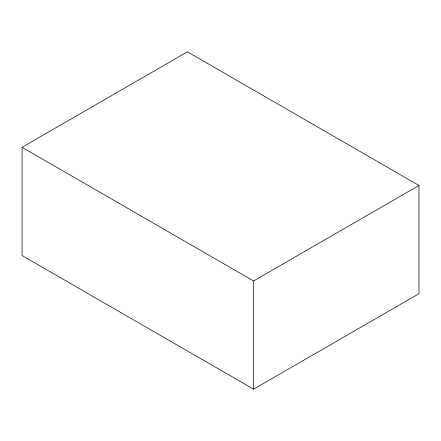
<?xml version="1.0" encoding="UTF-8"?>
<svg xmlns="http://www.w3.org/2000/svg" width="441" height="441" viewBox="0 0 441 441"><rect width="100%" height="100%" fill="white"/><g stroke="black" fill="none" stroke-linecap="round" stroke-linejoin="round"><path stroke-width="0.66" d="M22.05 147.3L187.425 51.823L418.95 185.49L418.95 293.7L253.575 389.177L22.05 255.51L22.05 147.3L253.575 280.967L418.95 185.49M253.575 280.967L253.575 389.177"/></g></svg>
